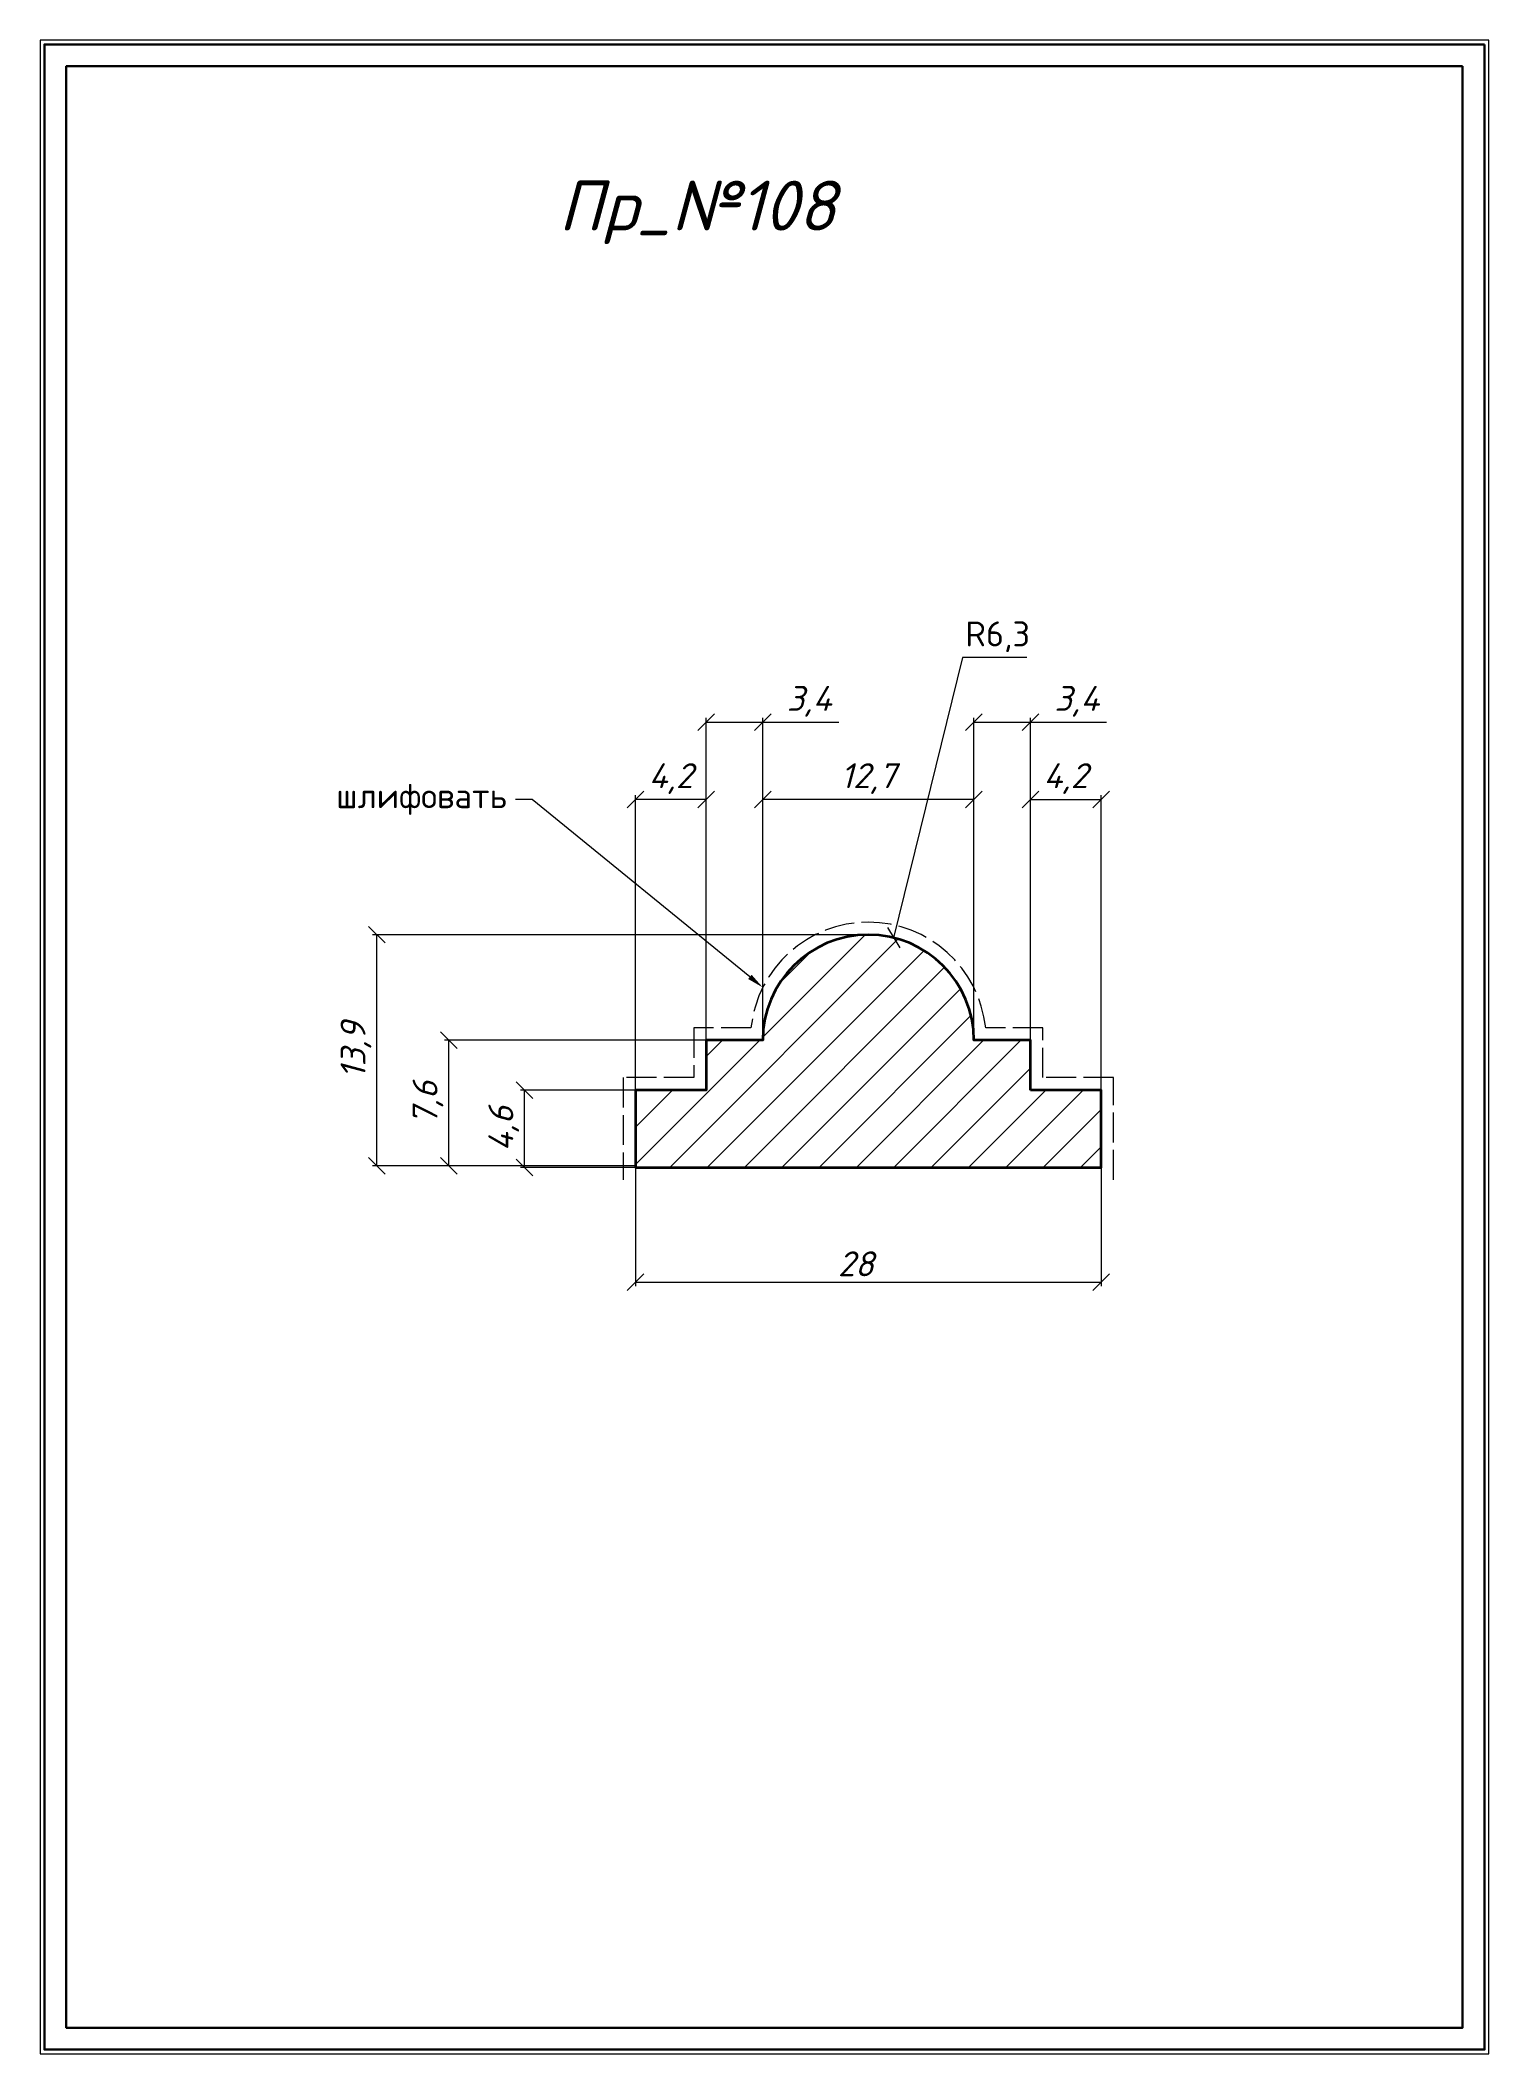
# Model space of a CAD drawing. Header units: millimetres. Extents: x 0 to 87, y -906 to -785.
import ezdxf
from ezdxf import colors
from ezdxf.entities.mleader import LeaderData, LeaderLine
from ezdxf.math import Vec2, Vec3

# ---------------------------------------------------------------- set-up
doc = ezdxf.new("R2010")
doc.units = ezdxf.units.MM
doc.linetypes.add('ACAD_ISO02W100', pattern=[15, 12, -3])
doc.layers.get('0').update_dxf_attribs({"lineweight": 13})
for name, color, linetype, lineweight in [('профили', 1, 'Continuous', 35), ('служебный слой ЛИНИИ ПУНКТИРНЫЕ', 7, 'ACAD_ISO02W100', 13), ('служебный слой НАДПИСИ', 7, 'Continuous', 13), ('служебный слой РАЗМЕРЫ', 7, 'Continuous', 9), ('служебный слой ШТАМП', 7, 'Continuous', 30), ('служебный слой ШТРИХОВКА', 7, 'Continuous', 5)]:
    doc.layers.add(name, color=color, linetype=linetype, lineweight=lineweight)
doc.styles.add('ЕСКД', font='isocpeur.ttf', dxfattribs={"oblique": 15})
doc.styles.add('ЕСКД профили размеры', font='isocpeur.ttf')
doc.styles.add('ЕСКД профили текст', font='isocpeur.ttf')
doc.dimstyles.new('ЕСКД', dxfattribs={"dimtxt": 3.5, "dimasz": 2.5, "dimexe": 0.25, "dimexo": 0, "dimgap": 0.35, "dimtad": 1, "dimdec": 1, "dimzin": 9, "dimtxsty": 'ЕСКД', "dimblk": 'OBLIQUE', "dimcen": 0, "dimclrd": 256, "dimclre": 256, "dimclrt": 256, "dimadec": 1, "dimazin": 0, "dimtfac": 1, "dimtdec": 1, "dimtmove": 0, "dimatfit": 3, "dimldrblk": 'DOTSMALL', "dimfxl": 1, "dimlwd": -1, "dimlwe": -1, "dimarcsym": 0})
doc.dimstyles.new('ЕСКД профили$4', dxfattribs={"dimtxt": 1.5, "dimasz": 1, "dimexe": 0.3, "dimexo": 0, "dimgap": 0.35, "dimtad": 1, "dimtoh": 1, "dimdec": 1, "dimzin": 9, "dimtxsty": 'ЕСКД профили размеры', "dimblk": 'OBLIQUE', "dimcen": 0, "dimse1": 1, "dimclrd": 256, "dimclre": 256, "dimclrt": 256, "dimadec": 1, "dimazin": 0, "dimtfac": 1, "dimtdec": 1, "dimtofl": 0, "dimtmove": 0, "dimatfit": 3, "dimldrblk": 'DOTSMALL', "dimfxl": 1, "dimlwd": -1, "dimlwe": -1, "dimarcsym": 2})

# ---------------------------------------------------------------- blocks, each defined once
blk = doc.blocks.new('_OBLIQUE')
at = {"color": 0, "linetype": 'ByBlock'}
blk.add_line((-0.5, -0.5), (0.5, 0.5), dxfattribs=at)
blk = doc.blocks.new('*D12')
at = {"layer": 'Defpoints', "color": 0, "transparency": 16777216}
for p in [(19.99, -838.65), (49.56, -838.65), (35.56, -852.55)]:
    blk.add_point(p, dxfattribs=at)
at = {"layer": 'служебный слой РАЗМЕРЫ', "transparency": 16777216}
for p, q in [((49.56, -838.65), (19.74, -838.65)), ((19.99, -852.55), (19.99, -838.65)), ((35.56, -852.55), (19.74, -852.55))]:
    blk.add_line(p, q, dxfattribs=at)
for p, rotation in [((19.99, -838.65), 90), ((19.99, -852.55), 270)]:
    blk.add_blockref('_OBLIQUE', p, dxfattribs=dict(at, rotation=rotation))
at = {"layer": 'служебный слой РАЗМЕРЫ', "transparency": 16777216, "insert": (18.74, -845.6), "char_height": 1.5, "attachment_point": 5, "rotation": 90, "style": 'ЕСКД'}
blk.add_mtext('13,9', dxfattribs=at)
blk = doc.blocks.new('_DotSmall')
at = {"color": 0, "linetype": 'ByBlock', "lineweight": -3, "const_width": 0.5}
blk.add_lwpolyline([(-0.0625, 0, 1), (0.0625, 0, 1)], format="xyb", close=True, dxfattribs=at)
blk = doc.blocks.new('*D11')
at = {"layer": 'Defpoints', "color": 0, "transparency": 16777216}
for p in [(24.32, -845), (39.81, -845), (35.56, -852.55)]:
    blk.add_point(p, dxfattribs=at)
at = {"layer": 'служебный слой РАЗМЕРЫ', "transparency": 16777216}
for p, q in [((39.81, -845), (24.07, -845)), ((24.32, -852.55), (24.32, -845)), ((35.56, -852.55), (24.07, -852.55))]:
    blk.add_line(p, q, dxfattribs=at)
for p, rotation in [((24.32, -845), 90), ((24.32, -852.55), 270)]:
    blk.add_blockref('_OBLIQUE', p, dxfattribs=dict(at, rotation=rotation))
at = {"layer": 'служебный слой РАЗМЕРЫ', "transparency": 16777216, "insert": (23.07, -848.77), "char_height": 1.5, "attachment_point": 5, "rotation": 90, "style": 'ЕСКД'}
blk.add_mtext('7,6', dxfattribs=at)
blk = doc.blocks.new('*D10')
at = {"layer": 'Defpoints', "color": 0, "transparency": 16777216}
for p in [(28.88, -848), (35.56, -848), (35.56, -852.65)]:
    blk.add_point(p, dxfattribs=at)
at = {"layer": 'служебный слой РАЗМЕРЫ', "transparency": 16777216}
for p, q in [((35.56, -848), (28.63, -848)), ((28.88, -852.65), (28.88, -848)), ((35.56, -852.65), (28.63, -852.65))]:
    blk.add_line(p, q, dxfattribs=at)
for p, rotation in [((28.88, -848), 90), ((28.88, -852.65), 270)]:
    blk.add_blockref('_OBLIQUE', p, dxfattribs=dict(at, rotation=rotation))
at = {"layer": 'служебный слой РАЗМЕРЫ', "transparency": 16777216, "insert": (27.63, -850.32), "char_height": 1.5, "attachment_point": 5, "rotation": 90, "style": 'ЕСКД'}
blk.add_mtext('4,6', dxfattribs=at)
blk = doc.blocks.new('*D9')
at = {"layer": 'Defpoints', "color": 0, "transparency": 16777216}
for p in [(35.56, -830.51), (35.56, -848), (39.81, -848)]:
    blk.add_point(p, dxfattribs=at)
at = {"layer": 'служебный слой РАЗМЕРЫ', "transparency": 16777216}
for p, q in [((35.56, -848), (35.56, -830.26)), ((39.81, -830.51), (35.56, -830.51)), ((39.81, -848), (39.81, -830.26))]:
    blk.add_line(p, q, dxfattribs=at)
at = {"layer": 'служебный слой РАЗМЕРЫ', "transparency": 16777216, "rotation": 180}
blk.add_blockref('_OBLIQUE', (35.56, -830.51), dxfattribs=at)
at = {"layer": 'служебный слой РАЗМЕРЫ', "transparency": 16777216}
blk.add_blockref('_OBLIQUE', (39.81, -830.51), dxfattribs=at)
at = {"layer": 'служебный слой РАЗМЕРЫ', "transparency": 16777216, "insert": (37.68, -829.26), "char_height": 1.5, "attachment_point": 5, "style": 'ЕСКД'}
blk.add_mtext('4,2', dxfattribs=at)
blk = doc.blocks.new('*D8')
at = {"layer": 'Defpoints', "color": 0, "transparency": 16777216}
for p in [(43.21, -825.86), (39.81, -845), (43.21, -845)]:
    blk.add_point(p, dxfattribs=at)
at = {"layer": 'служебный слой РАЗМЕРЫ', "transparency": 16777216}
for p, q in [((39.81, -845), (39.81, -825.61)), ((39.81, -825.86), (43.21, -825.86)), ((43.21, -845), (43.21, -825.61)), ((43.21, -825.86), (47.78, -825.86))]:
    blk.add_line(p, q, dxfattribs=at)
at = {"layer": 'служебный слой РАЗМЕРЫ', "transparency": 16777216, "rotation": 180}
blk.add_blockref('_OBLIQUE', (39.81, -825.86), dxfattribs=at)
at = {"layer": 'служебный слой РАЗМЕРЫ', "transparency": 16777216}
blk.add_blockref('_OBLIQUE', (43.21, -825.86), dxfattribs=at)
at = {"layer": 'служебный слой РАЗМЕРЫ', "transparency": 16777216, "insert": (46, -824.61), "char_height": 1.5, "attachment_point": 5, "style": 'ЕСКД'}
blk.add_mtext('3,4', dxfattribs=at)
blk = doc.blocks.new('*D7')
at = {"layer": 'Defpoints', "color": 0, "transparency": 16777216}
for p in [(63.56, -830.51), (59.31, -848), (63.56, -848)]:
    blk.add_point(p, dxfattribs=at)
at = {"layer": 'служебный слой РАЗМЕРЫ', "transparency": 16777216}
for p, q in [((59.31, -848), (59.31, -830.26)), ((59.31, -830.51), (63.56, -830.51)), ((63.56, -848), (63.56, -830.26))]:
    blk.add_line(p, q, dxfattribs=at)
at = {"layer": 'служебный слой РАЗМЕРЫ', "transparency": 16777216, "rotation": 180}
blk.add_blockref('_OBLIQUE', (59.31, -830.51), dxfattribs=at)
at = {"layer": 'служебный слой РАЗМЕРЫ', "transparency": 16777216}
blk.add_blockref('_OBLIQUE', (63.56, -830.51), dxfattribs=at)
at = {"layer": 'служебный слой РАЗМЕРЫ', "transparency": 16777216, "insert": (61.43, -829.26), "char_height": 1.5, "attachment_point": 5, "style": 'ЕСКД'}
blk.add_mtext('4,2', dxfattribs=at)
blk = doc.blocks.new('*D6')
at = {"layer": 'Defpoints', "color": 0, "transparency": 16777216}
for p in [(59.31, -825.86), (55.91, -845), (59.31, -845)]:
    blk.add_point(p, dxfattribs=at)
at = {"layer": 'служебный слой РАЗМЕРЫ', "transparency": 16777216}
for p, q in [((55.91, -845), (55.91, -825.61)), ((55.91, -825.86), (59.31, -825.86)), ((59.31, -845), (59.31, -825.61)), ((59.31, -825.86), (63.89, -825.86))]:
    blk.add_line(p, q, dxfattribs=at)
at = {"layer": 'служебный слой РАЗМЕРЫ', "transparency": 16777216, "rotation": 180}
blk.add_blockref('_OBLIQUE', (55.91, -825.86), dxfattribs=at)
at = {"layer": 'служебный слой РАЗМЕРЫ', "transparency": 16777216}
blk.add_blockref('_OBLIQUE', (59.31, -825.86), dxfattribs=at)
at = {"layer": 'служебный слой РАЗМЕРЫ', "transparency": 16777216, "insert": (62.1, -824.61), "char_height": 1.5, "attachment_point": 5, "style": 'ЕСКД'}
blk.add_mtext('3,4', dxfattribs=at)
blk = doc.blocks.new('*D5')
at = {"layer": 'Defpoints', "color": 0, "transparency": 16777216}
for p in [(43.21, -830.51), (43.21, -845), (55.91, -845)]:
    blk.add_point(p, dxfattribs=at)
at = {"layer": 'служебный слой РАЗМЕРЫ', "transparency": 16777216}
for p, q in [((43.21, -845), (43.21, -830.26)), ((55.91, -830.51), (43.21, -830.51)), ((55.91, -845), (55.91, -830.26))]:
    blk.add_line(p, q, dxfattribs=at)
at = {"layer": 'служебный слой РАЗМЕРЫ', "transparency": 16777216, "rotation": 180}
blk.add_blockref('_OBLIQUE', (43.21, -830.51), dxfattribs=at)
at = {"layer": 'служебный слой РАЗМЕРЫ', "transparency": 16777216}
blk.add_blockref('_OBLIQUE', (55.91, -830.51), dxfattribs=at)
at = {"layer": 'служебный слой РАЗМЕРЫ', "transparency": 16777216, "insert": (49.56, -829.26), "char_height": 1.5, "attachment_point": 5, "style": 'ЕСКД'}
blk.add_mtext('12,7', dxfattribs=at)
blk = doc.blocks.new('*D3')
at = {"layer": 'Defpoints', "color": 0, "transparency": 16777216}
for p in [(51.08, -838.83), (49.56, -845)]:
    blk.add_point(p, dxfattribs=at)
at = {"layer": 'служебный слой РАЗМЕРЫ', "transparency": 16777216}
for p, q in [((55.22, -821.98), (51.08, -838.83)), ((59.1, -821.98), (55.22, -821.98))]:
    blk.add_line(p, q, dxfattribs=at)
at = {"layer": 'служебный слой РАЗМЕРЫ', "transparency": 16777216, "rotation": 256.1728726060048}
blk.add_blockref('_OBLIQUE', (51.08, -838.83), dxfattribs=at)
at = {"layer": 'служебный слой РАЗМЕРЫ', "transparency": 16777216, "insert": (57.34, -820.73), "char_height": 1.5, "attachment_point": 5, "style": 'ЕСКД профили размеры'}
blk.add_mtext('R6,3', dxfattribs=at)
blk = doc.blocks.new('*D4')
at = {"layer": 'Defpoints', "color": 0, "transparency": 16777216}
for p in [(35.56, -852.55), (63.56, -852.2), (63.56, -859.55)]:
    blk.add_point(p, dxfattribs=at)
at = {"layer": 'служебный слой РАЗМЕРЫ', "transparency": 16777216}
for p, q in [((35.56, -852.55), (35.56, -859.8)), ((63.56, -852.2), (63.56, -859.8)), ((35.56, -859.55), (63.56, -859.55))]:
    blk.add_line(p, q, dxfattribs=at)
at = {"layer": 'служебный слой РАЗМЕРЫ', "transparency": 16777216, "rotation": 180}
blk.add_blockref('_OBLIQUE', (35.56, -859.55), dxfattribs=at)
at = {"layer": 'служебный слой РАЗМЕРЫ', "transparency": 16777216}
blk.add_blockref('_OBLIQUE', (63.56, -859.55), dxfattribs=at)
at = {"layer": 'служебный слой РАЗМЕРЫ', "transparency": 16777216, "insert": (48.81, -858.45), "char_height": 1.5, "attachment_point": 5, "style": 'ЕСКД'}
blk.add_mtext('28', dxfattribs=at)

msp = doc.modelspace()

# ---------------------------------------------------------------- hatches: boundary and pattern name
at = {"layer": 'служебный слой ШТРИХОВКА'}
h = msp.add_hatch(dxfattribs=at)
h.set_pattern_fill('ANSI31', color=256, scale=0.5, style=0)
h.set_pattern_definition([(45, (373.7678, -139.3332), (-1.122532, 1.122532), [])])
edge = h.paths.add_edge_path()
edge.add_line((59.31, -848), (59.31, -845))
edge.add_line((59.31, -845), (55.91, -845))
edge.add_arc((49.56, -845), 6.35, 0, 180)
edge.add_line((43.21, -845), (39.81, -845))
edge.add_line((39.81, -845), (39.81, -848))
edge.add_line((39.81, -848), (35.56, -848))
edge.add_line((35.56, -848), (35.56, -852.65))
edge.add_line((35.56, -852.65), (63.56, -852.65))
edge.add_line((63.56, -852.65), (63.56, -848))
edge.add_line((63.56, -848), (59.31, -848))

# ---------------------------------------------------------------- linework, layer by layer
at = {"layer": 'профили'}
msp.add_lwpolyline([(59.31, -848), (59.31, -845), (55.91, -845, 1), (43.21, -845), (39.81, -845), (39.81, -848), (35.56, -848), (35.56, -852.65), (63.56, -852.65), (63.56, -848)], format="xyb", close=True, dxfattribs=at)
at = {"layer": 'служебный слой ЛИНИИ ПУНКТИРНЫЕ', "ltscale": 0.15}
msp.add_lwpolyline([(64.31, -853.4), (64.31, -847.25), (60.06, -847.25), (60.06, -844.25), (56.62, -844.25, 0.899398), (42.5, -844.25), (39.06, -844.25), (39.06, -847.25), (34.81, -847.25), (34.81, -853.4)], format="xyb", dxfattribs=at)
at = {"layer": 'служебный слой ШТАМП', "color": 6, "lineweight": 5, "ltscale": 100}
msp.add_lwpolyline([(86.88, -784.84), (-0.25, -784.84), (-0.25, -905.97), (86.88, -905.97)], close=True, dxfattribs=at)
at = {"layer": 'служебный слой ШТАМП', "ltscale": 100}
for points in [[(86.63, -785.09), (0, -785.09), (0, -905.72), (86.63, -905.72)], [(85.31, -786.41), (1.31, -786.41), (1.31, -904.41), (85.31, -904.41)]]:
    msp.add_lwpolyline(points, close=True, dxfattribs=at)

# ---------------------------------------------------------------- texts
at = {"layer": 'служебный слой НАДПИСИ', "style": 'ЕСКД', "oblique": 15}
msp.add_text('Пр_№108', height=3, dxfattribs=at).set_placement((30.92, -796.29))

# ---------------------------------------------------------------- dimensions: what is measured, and where the dimension line sits
at = {"layer": 'служебный слой РАЗМЕРЫ'}
dim = msp.add_radius_dim(center=(49.55749, -844.99515), mpoint=(51.07508, -838.82921), dimstyle='ЕСКД профили$4', dxfattribs=at)
dim.commit()
dim.dimension.update_dxf_attribs({"geometry": '*D3', "text_midpoint": (57.33542, -821.9767), "dimtype": 132})
for base, p1, p2, picture, middle in [((43.21, -825.86), (39.81, -845), (43.21, -845), '*D8', (46, -824.61)), ((59.31, -825.86), (55.91, -845), (59.31, -845), '*D6', (62.1, -824.61)), ((35.55759, -830.50816), (39.80756, -847.99513), (35.55759, -847.99513), '*D9', (37.68257, -829.25816)), ((43.21, -830.51), (55.91, -845), (43.21, -845), '*D5', (49.56, -829.26)), ((63.5574, -830.5082), (59.3088, -847.9953), (63.5574, -847.9953), '*D7', (61.4331, -829.2582))]:
    dim = msp.add_linear_dim(base=base, p1=p1, p2=p2, dimstyle='ЕСКД', override={"dimtxt": 1.5, "dimasz": 1}, dxfattribs=at)
    dim.commit()
    dim.dimension.update_dxf_attribs({"geometry": picture, "text_midpoint": middle})
for base, p1, p2, picture, middle in [((19.99, -838.65), (35.56, -852.55), (49.56, -838.65), '*D12', (18.74, -845.6)), ((24.3245, -844.9952), (35.5576, -852.5466), (39.807, -844.9952), '*D11', (23.0745, -848.7709)), ((28.87822, -847.99513), (35.55759, -852.6451), (35.55759, -847.99513), '*D10', (27.62822, -850.32011))]:
    dim = msp.add_linear_dim(base=base, p1=p1, p2=p2, angle=90, dimstyle='ЕСКД', override={"dimtxt": 1.5, "dimasz": 1}, dxfattribs=at)
    dim.commit()
    dim.dimension.update_dxf_attribs({"geometry": picture, "text_midpoint": middle})
dim = msp.add_linear_dim(base=(63.56, -859.55), p1=(35.56, -852.55), p2=(63.56, -852.2), dimstyle='ЕСКД', override={"dimtxt": 1.5, "dimasz": 1}, dxfattribs=at)
dim.commit()
dim.dimension.update_dxf_attribs({"geometry": '*D4', "text_midpoint": (48.81, -859.55), "dimtype": 128})

# ---------------------------------------------------------------- leaders
ml = msp.add_multileader_mtext('Standard', dxfattribs=at)
ml.set_content('\\A1;шлифовать', color=256, style='ЕСКД профили текст')
ml.set_leader_properties(color=256, linetype='ByLayer', lineweight=-1)
ml.build(insert=Vec2(0, 0))
ml.multileader.update_dxf_attribs({"dogleg_length": 1, "arrow_head_size": 1})
ctx = ml.context
ctx.base_point, ctx.char_height, ctx.arrow_head_size, ctx.landing_gap_size, ctx.plane_origin = Vec3(17.13, -830.52), 1.5, 1, 0.5, Vec3(49.83, -808.56)
ctx.text_align_type = 2
notes = []
notes.append((ctx, [(0, (1, 1, 0), (29.33, -830.52), (-1, 0), 1, [(0, [(43.21, -841.82)], 0, [])])]))
ctx.mtext.insert, ctx.mtext.alignment, ctx.mtext.flow_direction = Vec3(27.83, -829.54), 3, 5
for ctx, leaders in notes:
    for number, flags, end, landing, length, lines in leaders:
        leader = LeaderData()
        leader.index, (leader.has_last_leader_line, leader.has_dogleg_vector, leader.attachment_direction) = number, flags
        leader.last_leader_point, leader.dogleg_vector, leader.dogleg_length = Vec3(end), Vec3(landing), length
        for number, points, colour, breaks in lines:
            line = LeaderLine()
            line.index, line.vertices, line.color, line.breaks = number, Vec3.list(points), colors.encode_raw_color(colour), breaks
            leader.lines.append(line)
        ctx.leaders.append(leader)

doc.saveas('drawing.dxf')
